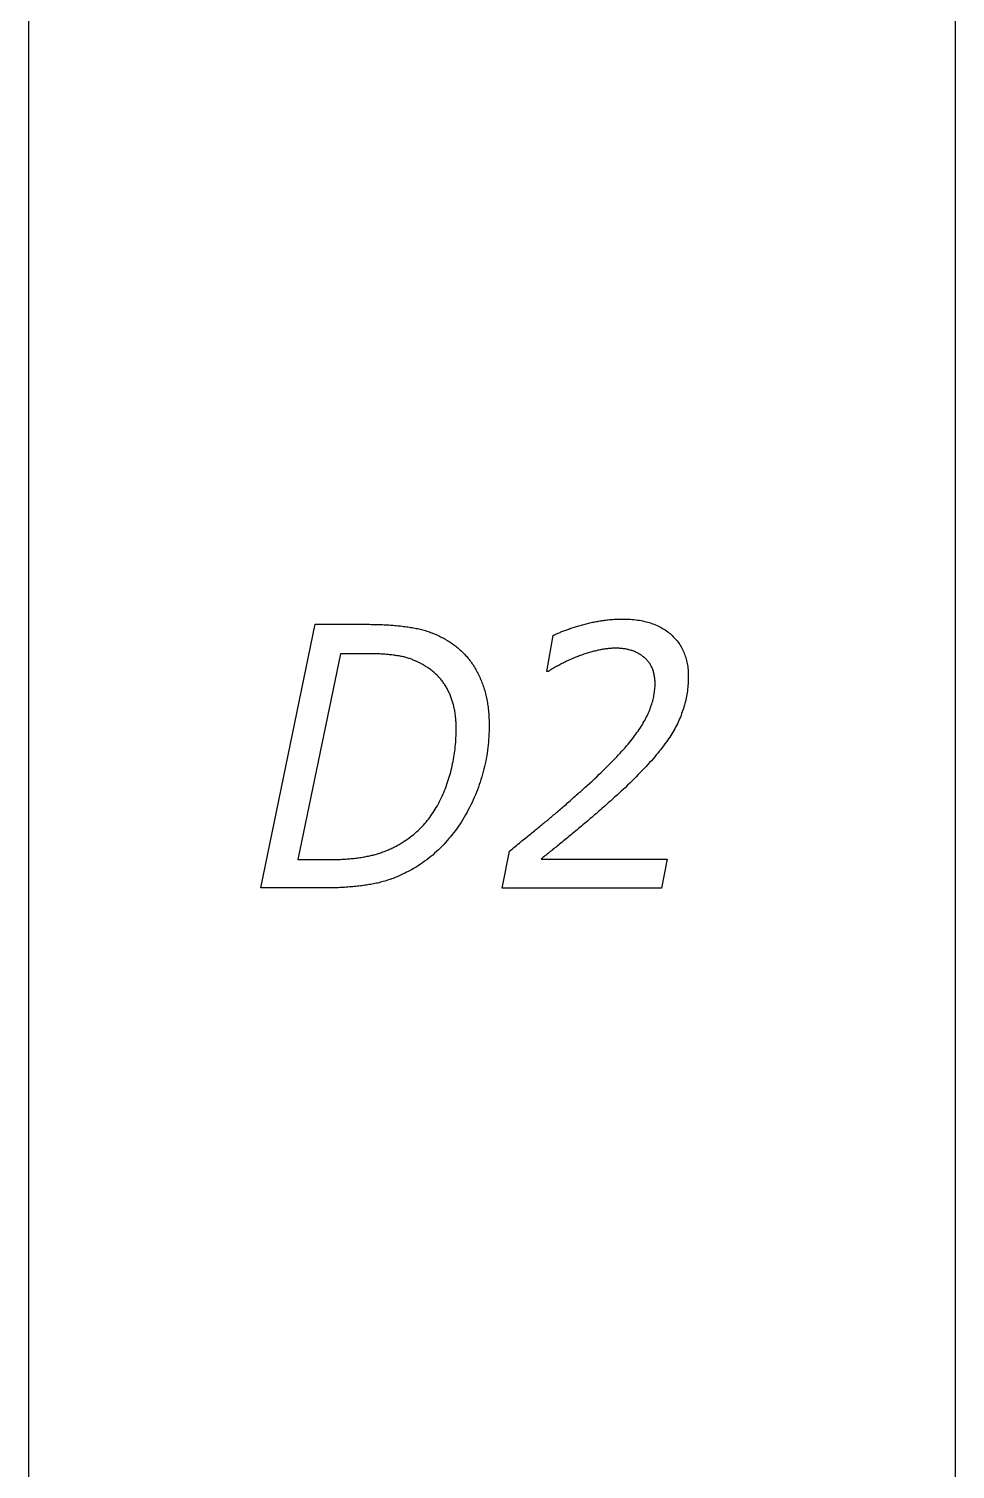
# Model space of a CAD drawing. Extents: x 0.1 to 5.6, y 0.1 to 17.2.
# Drawn here: x 2.881 to 5.622, y 8.639 to 12.904 of the extents above; entities that cross this region are included whole.
import ezdxf

# ---------------------------------------------------------------- set-up
doc = ezdxf.new("R2010")
doc.units = 0
doc.layers.add('CAPA_1', color=7, linetype='CONTINUOUS')

msp = doc.modelspace()

# ---------------------------------------------------------------- linework, layer by layer
at = {"layer": 'CAPA_1', "color": 7}
msp.add_lwpolyline([(2.8808, 17.169), (5.6224, 17.169), (5.6224, 1.6358), (2.8808, 1.6358)], close=True, dxfattribs=at)
for points in [[(3.7549, 10.3602), (3.5672, 10.3602), (3.7278, 11.1409), (3.8893, 11.1409)], [(3.8893, 11.1409), (3.8942, 11.1408), (3.899, 11.1408), (3.9038, 11.1407), (3.9086, 11.1407), (3.9134, 11.1405), (3.9181, 11.1404), (3.9228, 11.1402), (3.9274, 11.1401), (3.9321, 11.1398), (3.9367, 11.1396), (3.9413, 11.1393), (3.9458, 11.1391), (3.9504, 11.1387), (3.9549, 11.1384), (3.9593, 11.138), (3.9638, 11.1377), (3.9682, 11.1372), (3.9726, 11.1368), (3.9769, 11.1363), (3.9812, 11.1359), (3.9856, 11.1353), (3.9898, 11.1348), (3.9941, 11.1342), (3.9983, 11.1337), (4.0025, 11.133), (4.0066, 11.1324), (4.0108, 11.1317), (4.0149, 11.1311), (4.0189, 11.1303), (4.023, 11.1296), (4.027, 11.1288)], [(4.4326, 11.108), (4.435, 11.1091), (4.4375, 11.1103), (4.4399, 11.1114), (4.4425, 11.1126), (4.445, 11.1137), (4.4477, 11.1149), (4.4503, 11.116), (4.453, 11.1171), (4.4557, 11.1182), (4.4585, 11.1193), (4.4614, 11.1205), (4.4642, 11.1216), (4.4671, 11.1227), (4.4701, 11.1238), (4.4731, 11.1248), (4.4761, 11.1259), (4.4792, 11.127), (4.4824, 11.1281), (4.4855, 11.1292), (4.4887, 11.1302), (4.492, 11.1313), (4.4953, 11.1323), (4.4986, 11.1334), (4.502, 11.1344), (4.5054, 11.1355), (4.5089, 11.1365), (4.5124, 11.1375), (4.516, 11.1386), (4.5196, 11.1396), (4.5232, 11.1406), (4.5269, 11.1416)], [(4.5269, 11.1416), (4.5306, 11.1426), (4.5343, 11.1435), (4.538, 11.1444), (4.5416, 11.1452), (4.5453, 11.1461), (4.5489, 11.1469), (4.5526, 11.1476), (4.5562, 11.1484), (4.5598, 11.1491), (4.5634, 11.1497), (4.5671, 11.1504), (4.5706, 11.151), (4.5742, 11.1516), (4.5778, 11.1521), (4.5814, 11.1526), (4.5849, 11.1531), (4.5885, 11.1536), (4.592, 11.154), (4.5955, 11.1544), (4.599, 11.1547), (4.6025, 11.1551), (4.606, 11.1554), (4.6095, 11.1556), (4.613, 11.1559), (4.6165, 11.1561), (4.6199, 11.1562), (4.6234, 11.1564), (4.6268, 11.1565), (4.6302, 11.1566), (4.6336, 11.1566), (4.6371, 11.1566)], [(4.6371, 11.1566), (4.6431, 11.1566), (4.649, 11.1564), (4.6548, 11.1562), (4.6605, 11.1559), (4.6662, 11.1554), (4.6718, 11.1549), (4.6772, 11.1543), (4.6826, 11.1535), (4.6879, 11.1527), (4.6931, 11.1518), (4.6982, 11.1508), (4.7033, 11.1497), (4.7082, 11.1485), (4.713, 11.1472), (4.7178, 11.1458), (4.7225, 11.1443), (4.727, 11.1427), (4.7315, 11.141), (4.7359, 11.1393), (4.7402, 11.1374), (4.7445, 11.1354), (4.7486, 11.1333), (4.7526, 11.1312), (4.7566, 11.1289), (4.7604, 11.1265), (4.7642, 11.1241), (4.7679, 11.1215), (4.7715, 11.1189), (4.775, 11.1161), (4.7784, 11.1133), (4.7817, 11.1104)], [(4.027, 11.1288), (4.031, 11.128), (4.035, 11.1272), (4.039, 11.1263), (4.043, 11.1253), (4.0469, 11.1243), (4.0508, 11.1232), (4.0547, 11.1221), (4.0586, 11.1209), (4.0624, 11.1196), (4.0662, 11.1183), (4.07, 11.117), (4.0738, 11.1156), (4.0776, 11.1141), (4.0813, 11.1126), (4.085, 11.111), (4.0887, 11.1094), (4.0924, 11.1077), (4.096, 11.106), (4.0996, 11.1042), (4.1032, 11.1023), (4.1068, 11.1004), (4.1104, 11.0985), (4.1139, 11.0965), (4.1174, 11.0944), (4.1209, 11.0923), (4.1244, 11.0901), (4.1278, 11.0879), (4.1312, 11.0856), (4.1346, 11.0832), (4.138, 11.0808), (4.1414, 11.0784)], [(4.4186, 11.0016), (4.4139, 11.0016), (4.4326, 11.108)], [(4.7817, 11.1104), (4.785, 11.1074), (4.7881, 11.1043), (4.7911, 11.1012), (4.794, 11.098), (4.7968, 11.0948), (4.7995, 11.0915), (4.8021, 11.0881), (4.8046, 11.0846), (4.807, 11.0811), (4.8093, 11.0775), (4.8114, 11.0739), (4.8135, 11.0702), (4.8155, 11.0664), (4.8173, 11.0625), (4.8191, 11.0586), (4.8207, 11.0546), (4.8222, 11.0505), (4.8237, 11.0464), (4.825, 11.0422), (4.8262, 11.0379), (4.8273, 11.0336), (4.8283, 11.0292), (4.8292, 11.0247), (4.83, 11.0202), (4.8307, 11.0156), (4.8313, 11.0109), (4.8318, 11.0062), (4.8321, 11.0014), (4.8324, 10.9965), (4.8326, 10.9916), (4.8326, 10.9866)], [(3.88, 11.0539), (3.803, 11.0539), (3.6769, 10.4442), (3.7736, 10.4442)], [(3.9887, 11.0449), (3.986, 11.0454), (3.9831, 11.046), (3.9802, 11.0465), (3.9773, 11.0471), (3.9743, 11.0475), (3.9713, 11.048), (3.9682, 11.0485), (3.9651, 11.0489), (3.9619, 11.0494), (3.9587, 11.0498), (3.9554, 11.0501), (3.9521, 11.0505), (3.9487, 11.0509), (3.9453, 11.0512), (3.9418, 11.0515), (3.9383, 11.0518), (3.9348, 11.0521), (3.9312, 11.0523), (3.9275, 11.0525), (3.9238, 11.0528), (3.9201, 11.053), (3.9163, 11.0531), (3.9124, 11.0533), (3.9085, 11.0534), (3.9046, 11.0536), (3.9006, 11.0537), (3.8966, 11.0537), (3.8925, 11.0538), (3.8884, 11.0539), (3.8842, 11.0539), (3.88, 11.0539)], [(4.1414, 11.0784), (4.1445, 11.0759), (4.1477, 11.0735), (4.1507, 11.0709), (4.1537, 11.0684), (4.1567, 11.0658), (4.1596, 11.0631), (4.1625, 11.0604), (4.1654, 11.0576), (4.1681, 11.0548), (4.1709, 11.0519), (4.1735, 11.049), (4.1762, 11.0461), (4.1788, 11.0431), (4.1813, 11.04), (4.1838, 11.0369), (4.1862, 11.0338), (4.1886, 11.0306), (4.191, 11.0273), (4.1933, 11.024), (4.1955, 11.0207), (4.1977, 11.0173), (4.1998, 11.0139), (4.2019, 11.0104), (4.204, 11.0068), (4.206, 11.0032), (4.2079, 10.9996), (4.2099, 10.9959), (4.2117, 10.9922), (4.2135, 10.9884), (4.2153, 10.9846), (4.217, 10.9807)], [(4.5232, 11.0521), (4.5197, 11.0509), (4.5163, 11.0497), (4.5129, 11.0485), (4.5095, 11.0472), (4.5061, 11.0459), (4.5026, 11.0446), (4.4992, 11.0432), (4.4958, 11.0418), (4.4924, 11.0404), (4.489, 11.039), (4.4856, 11.0375), (4.4823, 11.036), (4.4789, 11.0344), (4.4755, 11.0329), (4.4721, 11.0313), (4.4687, 11.0296), (4.4654, 11.028), (4.462, 11.0263), (4.4586, 11.0246), (4.4553, 11.0228), (4.4519, 11.021), (4.4486, 11.0192), (4.4452, 11.0174), (4.4419, 11.0155), (4.4386, 11.0136), (4.4352, 11.0117), (4.4319, 11.0098), (4.4286, 11.0078), (4.4253, 11.0057), (4.4219, 11.0037), (4.4186, 11.0016)], [(4.6184, 11.0701), (4.6157, 11.0701), (4.613, 11.07), (4.6102, 11.0699), (4.6075, 11.0698), (4.6047, 11.0696), (4.6019, 11.0694), (4.599, 11.0692), (4.5961, 11.0689), (4.5933, 11.0686), (4.5903, 11.0682), (4.5874, 11.0678), (4.5844, 11.0674), (4.5814, 11.0669), (4.5784, 11.0664), (4.5754, 11.0659), (4.5723, 11.0653), (4.5692, 11.0647), (4.5661, 11.064), (4.5629, 11.0633), (4.5597, 11.0626), (4.5565, 11.0618), (4.5533, 11.061), (4.5501, 11.0602), (4.5468, 11.0593), (4.5435, 11.0584), (4.5402, 11.0574), (4.5368, 11.0564), (4.5335, 11.0554), (4.53, 11.0543), (4.5266, 11.0532), (4.5232, 11.0521)], [(4.7015, 11.0431), (4.6994, 11.0448), (4.6972, 11.0465), (4.6951, 11.0481), (4.6929, 11.0496), (4.6906, 11.0511), (4.6883, 11.0525), (4.686, 11.0539), (4.6836, 11.0552), (4.6812, 11.0565), (4.6788, 11.0577), (4.6763, 11.0589), (4.6737, 11.06), (4.6712, 11.061), (4.6686, 11.062), (4.6659, 11.0629), (4.6633, 11.0638), (4.6605, 11.0646), (4.6578, 11.0654), (4.655, 11.0661), (4.6522, 11.0667), (4.6493, 11.0673), (4.6464, 11.0678), (4.6434, 11.0683), (4.6404, 11.0687), (4.6374, 11.0691), (4.6343, 11.0694), (4.6312, 11.0697), (4.6281, 11.0699), (4.6249, 11.07), (4.6217, 11.0701), (4.6184, 11.0701)], [(4.0695, 11.007), (4.0671, 11.0088), (4.0646, 11.0104), (4.0621, 11.0121), (4.0597, 11.0137), (4.0572, 11.0153), (4.0547, 11.0169), (4.0522, 11.0184), (4.0496, 11.0199), (4.0471, 11.0214), (4.0446, 11.0228), (4.042, 11.0242), (4.0395, 11.0255), (4.0369, 11.0268), (4.0343, 11.0281), (4.0317, 11.0294), (4.0291, 11.0306), (4.0265, 11.0318), (4.0239, 11.033), (4.0212, 11.0341), (4.0186, 11.0352), (4.0159, 11.0362), (4.0132, 11.0372), (4.0106, 11.0382), (4.0079, 11.0392), (4.0052, 11.0401), (4.0025, 11.041), (3.9997, 11.0418), (3.997, 11.0426), (3.9943, 11.0434), (3.9915, 11.0442), (3.9887, 11.0449)], [(4.1264, 10.9346), (4.1252, 10.9374), (4.124, 10.9402), (4.1226, 10.9429), (4.1213, 10.9456), (4.1199, 10.9483), (4.1185, 10.9509), (4.117, 10.9535), (4.1155, 10.9561), (4.1139, 10.9587), (4.1124, 10.9612), (4.1107, 10.9637), (4.1091, 10.9661), (4.1073, 10.9686), (4.1056, 10.971), (4.1038, 10.9733), (4.1019, 10.9757), (4.1001, 10.978), (4.0982, 10.9802), (4.0962, 10.9825), (4.0942, 10.9847), (4.0922, 10.9869), (4.0901, 10.989), (4.0879, 10.9912), (4.0858, 10.9933), (4.0836, 10.9953), (4.0813, 10.9973), (4.079, 10.9993), (4.0767, 11.0013), (4.0744, 11.0032), (4.0719, 11.0051), (4.0695, 11.007)], [(4.7342, 10.9656), (4.7341, 10.9689), (4.734, 10.9721), (4.7338, 10.9753), (4.7336, 10.9784), (4.7333, 10.9815), (4.7329, 10.9845), (4.7325, 10.9875), (4.732, 10.9904), (4.7314, 10.9933), (4.7308, 10.9961), (4.73, 10.9988), (4.7293, 11.0016), (4.7284, 11.0042), (4.7275, 11.0068), (4.7265, 11.0094), (4.7254, 11.0119), (4.7243, 11.0143), (4.7231, 11.0167), (4.7219, 11.0191), (4.7206, 11.0213), (4.7192, 11.0236), (4.7177, 11.0258), (4.7162, 11.0279), (4.7146, 11.03), (4.7129, 11.032), (4.7112, 11.034), (4.7094, 11.0359), (4.7075, 11.0378), (4.7056, 11.0396), (4.7036, 11.0414), (4.7015, 11.0431)], [(4.217, 10.9807), (4.2186, 10.9769), (4.2202, 10.9729), (4.2218, 10.969), (4.2233, 10.965), (4.2247, 10.9609), (4.2261, 10.9569), (4.2275, 10.9527), (4.2287, 10.9486), (4.23, 10.9444), (4.2311, 10.9401), (4.2322, 10.9358), (4.2333, 10.9315), (4.2343, 10.9271), (4.2353, 10.9227), (4.2362, 10.9182), (4.237, 10.9137), (4.2378, 10.9092), (4.2385, 10.9046), (4.2392, 10.9), (4.2398, 10.8953), (4.2404, 10.8906), (4.2409, 10.8859), (4.2414, 10.8811), (4.2418, 10.8763), (4.2421, 10.8714), (4.2424, 10.8665), (4.2427, 10.8616), (4.2429, 10.8566), (4.243, 10.8515), (4.2431, 10.8465), (4.2431, 10.8413)], [(4.687, 10.8292), (4.69, 10.8337), (4.6929, 10.8382), (4.6957, 10.8427), (4.6984, 10.8473), (4.701, 10.8517), (4.7035, 10.8562), (4.7059, 10.8607), (4.7082, 10.8652), (4.7104, 10.8696), (4.7125, 10.8741), (4.7145, 10.8785), (4.7164, 10.883), (4.7183, 10.8874), (4.72, 10.8918), (4.7216, 10.8962), (4.7231, 10.9006), (4.7245, 10.905), (4.7259, 10.9094), (4.7271, 10.9138), (4.7282, 10.9181), (4.7292, 10.9225), (4.7302, 10.9268), (4.731, 10.9312), (4.7317, 10.9355), (4.7324, 10.9398), (4.7329, 10.9441), (4.7334, 10.9484), (4.7337, 10.9527), (4.734, 10.957), (4.7341, 10.9613), (4.7342, 10.9656)], [(4.8326, 10.9866), (4.8326, 10.9812), (4.8324, 10.9757), (4.8322, 10.9703), (4.8319, 10.965), (4.8315, 10.9596), (4.831, 10.9543), (4.8304, 10.9489), (4.8298, 10.9436), (4.829, 10.9383), (4.8282, 10.9331), (4.8272, 10.9278), (4.8262, 10.9226), (4.8251, 10.9174), (4.8239, 10.9122), (4.8226, 10.907), (4.8212, 10.9019), (4.8197, 10.8967), (4.8181, 10.8916), (4.8165, 10.8865), (4.8148, 10.8814), (4.8129, 10.8764), (4.811, 10.8713), (4.809, 10.8663), (4.8069, 10.8613), (4.8047, 10.8563), (4.8024, 10.8513), (4.8001, 10.8464), (4.7976, 10.8415), (4.795, 10.8365), (4.7924, 10.8317), (4.7897, 10.8268)], [(4.1456, 10.8319), (4.1455, 10.8357), (4.1455, 10.8395), (4.1454, 10.8433), (4.1452, 10.847), (4.1451, 10.8507), (4.1449, 10.8544), (4.1446, 10.858), (4.1443, 10.8616), (4.144, 10.8652), (4.1436, 10.8687), (4.1432, 10.8722), (4.1427, 10.8756), (4.1422, 10.8791), (4.1417, 10.8825), (4.1411, 10.8858), (4.1405, 10.8891), (4.1398, 10.8924), (4.1391, 10.8956), (4.1384, 10.8988), (4.1376, 10.902), (4.1368, 10.9052), (4.1359, 10.9083), (4.135, 10.9113), (4.1341, 10.9144), (4.1331, 10.9174), (4.1321, 10.9203), (4.1311, 10.9233), (4.13, 10.9262), (4.1288, 10.929), (4.1277, 10.9318), (4.1264, 10.9346)], [(4.2431, 10.8409), (4.2431, 10.8327), (4.2429, 10.8244), (4.2426, 10.8163), (4.2422, 10.8081), (4.2416, 10.8), (4.241, 10.7919), (4.2402, 10.7838), (4.2393, 10.7758), (4.2382, 10.7678), (4.2371, 10.7598), (4.2358, 10.7518), (4.2344, 10.7439), (4.2329, 10.736), (4.2313, 10.7281), (4.2296, 10.7203), (4.2277, 10.7125), (4.2257, 10.7047), (4.2236, 10.6969), (4.2214, 10.6892), (4.219, 10.6815), (4.2166, 10.6739), (4.214, 10.6662), (4.2113, 10.6586), (4.2084, 10.651), (4.2055, 10.6435), (4.2024, 10.636), (4.1992, 10.6285), (4.1959, 10.621), (4.1925, 10.6136), (4.1889, 10.6061), (4.1852, 10.5988)], [(4.2431, 10.8413), (4.2431, 10.8409)], [(4.1064, 10.6374), (4.1089, 10.6433), (4.1113, 10.6492), (4.1136, 10.6551), (4.1158, 10.6611), (4.118, 10.6671), (4.1201, 10.6731), (4.1221, 10.6792), (4.124, 10.6852), (4.1258, 10.6913), (4.1276, 10.6974), (4.1293, 10.7035), (4.1309, 10.7097), (4.1324, 10.7159), (4.1338, 10.7221), (4.1351, 10.7283), (4.1364, 10.7345), (4.1376, 10.7408), (4.1387, 10.7471), (4.1397, 10.7534), (4.1406, 10.7597), (4.1415, 10.7661), (4.1423, 10.7724), (4.143, 10.7788), (4.1436, 10.7853), (4.1441, 10.7917), (4.1446, 10.7982), (4.1449, 10.8047), (4.1452, 10.8112), (4.1454, 10.8177), (4.1455, 10.8243), (4.1456, 10.8308)], [(4.1456, 10.8308), (4.1456, 10.8319)], [(4.5264, 10.6573), (4.5337, 10.6639), (4.5409, 10.6704), (4.5479, 10.6768), (4.5547, 10.6832), (4.5614, 10.6895), (4.568, 10.6957), (4.5745, 10.7018), (4.5807, 10.7079), (4.5869, 10.7139), (4.5929, 10.7199), (4.5988, 10.7257), (4.6045, 10.7316), (4.6101, 10.7373), (4.6156, 10.743), (4.6209, 10.7486), (4.6261, 10.7541), (4.6311, 10.7596), (4.636, 10.765), (4.6408, 10.7704), (4.6454, 10.7756), (4.6499, 10.7808), (4.6542, 10.786), (4.6584, 10.791), (4.6625, 10.7961), (4.6664, 10.801), (4.6702, 10.8059), (4.6738, 10.8107), (4.6773, 10.8154), (4.6807, 10.8201), (4.6839, 10.8247), (4.687, 10.8292)], [(4.7897, 10.8268), (4.7868, 10.8219), (4.7839, 10.817), (4.7808, 10.8121), (4.7775, 10.8071), (4.7742, 10.802), (4.7706, 10.7969), (4.767, 10.7917), (4.7632, 10.7865), (4.7593, 10.7812), (4.7553, 10.7759), (4.7511, 10.7705), (4.7468, 10.765), (4.7423, 10.7596), (4.7378, 10.754), (4.733, 10.7484), (4.7282, 10.7428), (4.7232, 10.7371), (4.7181, 10.7313), (4.7128, 10.7255), (4.7075, 10.7196), (4.7019, 10.7137), (4.6963, 10.7077), (4.6905, 10.7017), (4.6846, 10.6957), (4.6785, 10.6895), (4.6723, 10.6833), (4.666, 10.6771), (4.6596, 10.6708), (4.653, 10.6645), (4.6462, 10.6581), (4.6394, 10.6516)], [(3.992, 10.4986), (3.9968, 10.5017), (4.0016, 10.505), (4.0062, 10.5083), (4.0108, 10.5118), (4.0153, 10.5153), (4.0198, 10.5189), (4.0241, 10.5226), (4.0284, 10.5263), (4.0326, 10.5302), (4.0368, 10.5342), (4.0408, 10.5382), (4.0448, 10.5423), (4.0487, 10.5465), (4.0526, 10.5508), (4.0563, 10.5552), (4.06, 10.5597), (4.0636, 10.5643), (4.0672, 10.5689), (4.0706, 10.5737), (4.074, 10.5785), (4.0773, 10.5834), (4.0806, 10.5884), (4.0837, 10.5935), (4.0868, 10.5987), (4.0898, 10.6039), (4.0928, 10.6093), (4.0957, 10.6147), (4.0984, 10.6203), (4.1012, 10.6259), (4.1038, 10.6316), (4.1064, 10.6374)], [(4.4154, 10.5609), (4.4184, 10.5634), (4.4214, 10.5659), (4.4245, 10.5685), (4.4276, 10.5711), (4.4307, 10.5737), (4.4339, 10.5764), (4.4372, 10.5792), (4.4404, 10.5819), (4.4438, 10.5848), (4.4471, 10.5876), (4.4505, 10.5905), (4.4539, 10.5935), (4.4574, 10.5965), (4.4609, 10.5995), (4.4644, 10.6025), (4.468, 10.6057), (4.4716, 10.6088), (4.4753, 10.612), (4.479, 10.6152), (4.4827, 10.6185), (4.4865, 10.6218), (4.4903, 10.6252), (4.4942, 10.6286), (4.4981, 10.6321), (4.502, 10.6355), (4.506, 10.6391), (4.51, 10.6426), (4.5141, 10.6463), (4.5181, 10.6499), (4.5223, 10.6536), (4.5264, 10.6573)], [(4.6394, 10.6516), (4.6353, 10.6478), (4.6311, 10.644), (4.627, 10.6402), (4.6228, 10.6364), (4.6187, 10.6326), (4.6145, 10.6288), (4.6103, 10.6251), (4.6061, 10.6213), (4.6019, 10.6175), (4.5977, 10.6138), (4.5935, 10.61), (4.5893, 10.6063), (4.5851, 10.6025), (4.5809, 10.5988), (4.5766, 10.5951), (4.5724, 10.5914), (4.5681, 10.5876), (4.5639, 10.5839), (4.5596, 10.5802), (4.5553, 10.5765), (4.551, 10.5728), (4.5467, 10.5692), (4.5424, 10.5655), (4.5381, 10.5618), (4.5338, 10.5581), (4.5295, 10.5545), (4.5252, 10.5508), (4.5208, 10.5472), (4.5165, 10.5435), (4.5121, 10.5399), (4.5078, 10.5363)], [(4.1852, 10.5988), (4.1815, 10.5915), (4.1776, 10.5843), (4.1736, 10.5772), (4.1696, 10.5702), (4.1655, 10.5633), (4.1612, 10.5565), (4.1569, 10.5498), (4.1525, 10.5433), (4.1481, 10.5368), (4.1435, 10.5305), (4.1388, 10.5243), (4.1341, 10.5181), (4.1292, 10.5121), (4.1243, 10.5062), (4.1193, 10.5004), (4.1142, 10.4947), (4.109, 10.4891), (4.1037, 10.4836), (4.0983, 10.4782), (4.0929, 10.473), (4.0873, 10.4678), (4.0817, 10.4628), (4.076, 10.4578), (4.0702, 10.453), (4.0643, 10.4482), (4.0583, 10.4436), (4.0522, 10.4391), (4.046, 10.4347), (4.0398, 10.4304), (4.0334, 10.4262), (4.027, 10.4221)], [(4.3038, 10.4693), (4.308, 10.4728), (4.3122, 10.4762), (4.3163, 10.4796), (4.3204, 10.483), (4.3245, 10.4863), (4.3285, 10.4896), (4.3325, 10.4929), (4.3364, 10.4961), (4.3403, 10.4993), (4.3442, 10.5025), (4.348, 10.5056), (4.3517, 10.5087), (4.3555, 10.5117), (4.3591, 10.5148), (4.3628, 10.5178), (4.3664, 10.5207), (4.3699, 10.5236), (4.3735, 10.5265), (4.3769, 10.5294), (4.3804, 10.5322), (4.3838, 10.535), (4.3871, 10.5377), (4.3904, 10.5404), (4.3937, 10.5431), (4.3969, 10.5458), (4.4001, 10.5484), (4.4032, 10.551), (4.4063, 10.5535), (4.4094, 10.556), (4.4124, 10.5585), (4.4154, 10.5609)], [(4.5078, 10.5363), (4.5034, 10.5327), (4.4992, 10.5292), (4.495, 10.5257), (4.4908, 10.5223), (4.4867, 10.5189), (4.4826, 10.5155), (4.4786, 10.5122), (4.4746, 10.509), (4.4707, 10.5057), (4.4668, 10.5026), (4.463, 10.4994), (4.4592, 10.4963), (4.4555, 10.4933), (4.4518, 10.4903), (4.4482, 10.4873), (4.4446, 10.4844), (4.4411, 10.4815), (4.4376, 10.4786), (4.4341, 10.4758), (4.4307, 10.4731), (4.4274, 10.4704), (4.4241, 10.4677), (4.4209, 10.4651), (4.4177, 10.4625), (4.4145, 10.4599), (4.4114, 10.4574), (4.4084, 10.455), (4.4054, 10.4526), (4.4024, 10.4502), (4.3995, 10.4478), (4.3967, 10.4456)], [(3.8926, 10.4562), (3.896, 10.457), (3.8994, 10.4578), (3.9027, 10.4587), (3.9061, 10.4596), (3.9095, 10.4606), (3.9128, 10.4616), (3.9161, 10.4626), (3.9194, 10.4636), (3.9227, 10.4647), (3.926, 10.4659), (3.9293, 10.4671), (3.9325, 10.4683), (3.9358, 10.4695), (3.939, 10.4708), (3.9422, 10.4721), (3.9454, 10.4735), (3.9486, 10.4749), (3.9518, 10.4764), (3.955, 10.4778), (3.9581, 10.4794), (3.9613, 10.4809), (3.9644, 10.4825), (3.9675, 10.4841), (3.9706, 10.4858), (3.9737, 10.4875), (3.9768, 10.4893), (3.9799, 10.4911), (3.9829, 10.4929), (3.986, 10.4947), (3.989, 10.4966), (3.992, 10.4986)], [(3.7736, 10.4442), (3.7779, 10.4442), (3.7821, 10.4443), (3.7864, 10.4443), (3.7906, 10.4444), (3.7947, 10.4445), (3.7989, 10.4447), (3.803, 10.4448), (3.8071, 10.445), (3.8111, 10.4452), (3.8151, 10.4455), (3.8191, 10.4457), (3.8231, 10.446), (3.827, 10.4463), (3.8309, 10.4467), (3.8348, 10.447), (3.8386, 10.4474), (3.8424, 10.4478), (3.8462, 10.4483), (3.85, 10.4487), (3.8537, 10.4492), (3.8574, 10.4497), (3.861, 10.4503), (3.8646, 10.4508), (3.8682, 10.4514), (3.8718, 10.452), (3.8754, 10.4527), (3.8789, 10.4533), (3.8823, 10.454), (3.8858, 10.4547), (3.8892, 10.4555), (3.8926, 10.4562)], [(4.7528, 10.3596), (4.2819, 10.3596), (4.3038, 10.4693)], [(4.027, 10.4221), (4.023, 10.4197), (4.019, 10.4174), (4.0151, 10.4151), (4.0111, 10.4129), (4.0071, 10.4108), (4.0031, 10.4086), (3.999, 10.4066), (3.995, 10.4045), (3.991, 10.4026), (3.987, 10.4007), (3.9829, 10.3988), (3.9789, 10.397), (3.9748, 10.3952), (3.9708, 10.3935), (3.9667, 10.3918), (3.9627, 10.3902), (3.9586, 10.3887), (3.9545, 10.3872), (3.9504, 10.3857), (3.9463, 10.3843), (3.9422, 10.383), (3.9381, 10.3817), (3.934, 10.3804), (3.9299, 10.3792), (3.9258, 10.3781), (3.9217, 10.377), (3.9176, 10.3759), (3.9134, 10.3749), (3.9093, 10.374), (3.9051, 10.3731), (3.901, 10.3723)], [(4.3967, 10.4456), (4.7701, 10.4456), (4.7528, 10.3596)], [(3.901, 10.3723), (3.8968, 10.3715), (3.8926, 10.3708), (3.8884, 10.37), (3.8841, 10.3694), (3.8798, 10.3687), (3.8754, 10.3681), (3.871, 10.3674), (3.8666, 10.3669), (3.8621, 10.3663), (3.8576, 10.3658), (3.8531, 10.3652), (3.8485, 10.3648), (3.8439, 10.3643), (3.8393, 10.3639), (3.8346, 10.3634), (3.8299, 10.3631), (3.8251, 10.3627), (3.8204, 10.3624), (3.8155, 10.362), (3.8107, 10.3618), (3.8058, 10.3615), (3.8009, 10.3613), (3.7959, 10.361), (3.7909, 10.3609), (3.7859, 10.3607), (3.7808, 10.3606), (3.7757, 10.3604), (3.7705, 10.3604), (3.7654, 10.3603), (3.7601, 10.3603), (3.7549, 10.3602)]]:
    msp.add_lwpolyline(points, dxfattribs=at)

doc.saveas('drawing.dxf')
